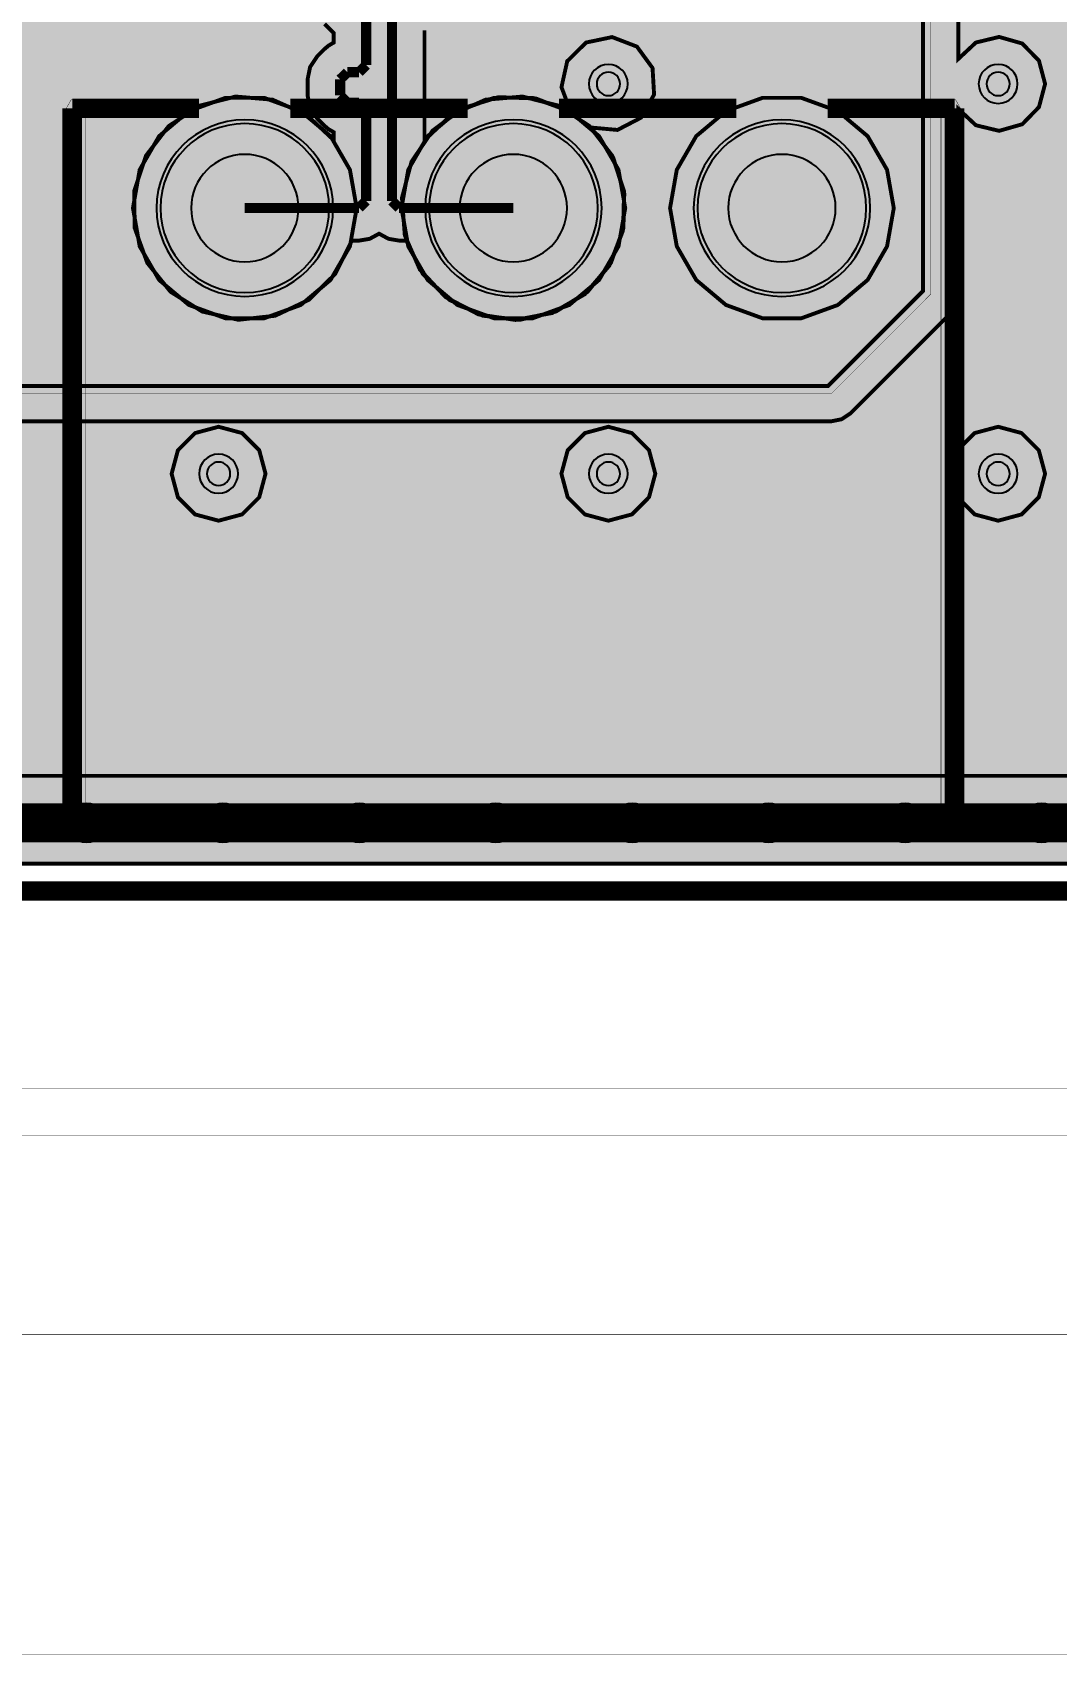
# Model space of a CAD drawing. Header units: millimetres. Extents: x -61 to 56, y -72 to 70.
# Drawn here: x -1.27 to 12.08, y -72.45 to -51.31 of the extents above; entities that cross this region are included whole.
import ezdxf

# ---------------------------------------------------------------- set-up
doc = ezdxf.new("R2010")
doc.units = ezdxf.units.MM
doc.header["$MEASUREMENT"] = 0
for name, color, linetype, true_color in [('02GND', 7, 'Continuous', 0x999966), ('03POWER', 7, 'Continuous', 0x008000), ('Board-Outline-Layer', 7, 'Continuous', 0xff00ff), ('Bottom-Layer', 7, 'Continuous', 0x0000ff), ('Bottom-Paste-Mask-Layer', 7, 'Continuous', 0x800000), ('Bottom-Solder-Mask-Layer', 7, 'Continuous', 0xaa00ff), ('Document-Layer', 7, 'Continuous', 0xffffff), ('Hole-Layer', 7, 'Continuous', 0x222222), ('Multi-Layer', 7, 'Continuous', 0xc0c0c0), ('Top-Layer', 7, 'Continuous', 0xff0000), ('Top-Paste-Mask-Layer', 7, 'Continuous', 0x808080), ('Top-Silkscreen-Layer', 7, 'Continuous', 0xffcc00), ('Top-Solder-Mask-Layer', 7, 'Continuous', 0x800080)]:
    doc.layers.add(name, color=color, linetype=linetype, true_color=true_color)

msp = doc.modelspace()

# ---------------------------------------------------------------- hatches: boundary and pattern name
at = {"layer": '02GND'}
for points in [[(-49.642, 52.153), (49.642, 52.153), (49.642, -62.142), (-49.642, -62.142)], [(0.042, -53.6), (0.13, -54.099), (0.383, -54.537), (0.771, -54.863), (1.247, -55.036), (1.753, -55.036), (2.229, -54.863), (2.617, -54.537), (2.87, -54.099), (2.958, -53.6), (2.87, -53.101), (2.617, -52.663), (2.229, -52.337), (1.753, -52.164), (1.247, -52.164), (0.771, -52.337), (0.383, -52.663), (0.13, -53.101)], [(3.542, -53.6), (3.63, -54.099), (3.883, -54.537), (4.271, -54.863), (4.747, -55.036), (5.253, -55.036), (5.729, -54.863), (6.117, -54.537), (6.37, -54.099), (6.458, -53.6), (6.37, -53.101), (6.117, -52.663), (5.729, -52.337), (5.253, -52.164), (4.747, -52.164), (4.271, -52.337), (3.883, -52.663), (3.63, -53.101)]]:
    msp.add_hatch(color=256, dxfattribs=at).paths.add_polyline_path(points)
at = {"layer": '03POWER'}
for points in [[(48.499, -56.042), (48.581, -56.348), (48.806, -56.572), (49.112, -56.654), (49.418, -56.571), (49.642, -56.346), (49.642, -62.142), (44.192, -62.142), (44.393, -61.957), (44.493, -61.703), (44.472, -61.43), (45.189, -61.704), (45.95, -61.804), (46.713, -61.727), (47.438, -61.475), (48.085, -61.064), (48.62, -60.514), (49.014, -59.855), (49.245, -59.123), (49.302, -58.358), (49.18, -57.601), (48.887, -56.892), (48.438, -56.269), (47.858, -55.767), (47.177, -55.412), (46.434, -55.224), (45.666, -55.212), (44.917, -55.378), (44.226, -55.712), (43.631, -56.196), (43.164, -56.805), (42.849, -57.504), (42.704, -58.258), (42.737, -59.024), (42.946, -59.763), (43.32, -60.433), (43.838, -60.999), (-43.362, -60.999), (-43.621, -61.056), (-43.831, -61.218), (-43.953, -61.453), (-43.964, -61.718), (-43.863, -61.963), (-43.667, -62.142), (-49.642, -62.142), (-49.642, -56.582), (-49.433, -56.797), (-49.148, -56.888), (-48.853, -56.832), (-49.162, -57.541), (-49.298, -58.303), (-49.253, -59.075), (-49.03, -59.816), (-48.641, -60.484), (-48.107, -61.044), (-47.458, -61.464), (-46.728, -61.722), (-45.959, -61.803), (-45.192, -61.703), (-44.469, -61.428), (-43.83, -60.992), (-43.31, -60.419), (-42.937, -59.741), (-42.732, -58.995), (-42.707, -58.222), (-42.861, -57.464), (-43.188, -56.763), (-43.668, -56.157), (-44.277, -55.679), (-44.979, -55.356), (-45.738, -55.205), (-46.511, -55.234), (-47.256, -55.443), (-47.932, -55.818), (-48.502, -56.341), (-48.5, -56.309), (-48.499, -56.277), (-48.499, 51.315), (-19.403, 51.315), (-19.629, 51.144), (-19.755, 50.889), (-19.751, 50.604), (-19.619, 50.352), (-19.388, 50.187), (-19.658, 49.977), (-19.773, 49.655), (-19.698, 49.322), (-19.455, 49.081), (-19.684, 48.858), (-19.769, 48.551), (-19.689, 48.242), (-19.463, 48.016), (-19.155, 47.934), (-18.847, 48.018), (-18.624, 48.246), (-18.545, 48.556), (-18.633, 48.863), (-18.864, 49.083), (-18.625, 49.324), (-18.551, 49.655), (-18.665, 49.975), (-18.931, 50.185), (-18.698, 50.349), (-18.565, 50.601), (-18.56, 50.887), (-18.685, 51.143), (-18.912, 51.315), (48.426, 51.315), (48.499, 51.242)], [(22.849, 14.008), (22.931, 13.703), (23.153, 13.479), (23.457, 13.396), (23.763, 13.475), (23.763, -5.557), (23.538, -5.683), (23.384, -5.89), (23.33, -6.142), (23.384, -6.394), (23.538, -6.602), (23.763, -6.727), (23.763, -10.399), (23.491, -10.504), (23.299, -10.723), (23.23, -11.006), (23.299, -11.289), (23.491, -11.508), (23.763, -11.613), (23.763, -18.066), (15.932, -25.896), (-24.557, -25.896), (-24.694, -25.924), (-24.811, -26.001), (-28.007, -29.198), (-28.085, -29.314), (-28.112, -29.451), (-28.112, -54.99), (-28.085, -55.127), (-28.007, -55.243), (-26.976, -56.274), (-26.86, -56.352), (-26.723, -56.379), (9.142, -56.379), (9.279, -56.352), (9.395, -56.274), (10.695, -54.974), (10.772, -54.858), (10.799, -54.721), (10.799, -52.307), (11.028, -52.521), (11.331, -52.594), (11.632, -52.508), (11.85, -52.284), (11.93, -51.982), (11.85, -51.68), (11.632, -51.456), (11.331, -51.37), (11.028, -51.443), (10.799, -51.657), (10.799, -47.227), (10.995, -47.422), (11.255, -47.511), (11.529, -47.477), (11.76, -47.326), (11.901, -47.089), (11.924, -46.815), (12.235, -46.82), (12.508, -46.673), (12.674, -46.41), (12.689, -46.1), (12.55, -45.822), (12.293, -45.648), (11.983, -45.623), (11.701, -45.753), (11.519, -46.004), (11.484, -46.313), (11.224, -46.297), (10.981, -46.391), (10.799, -46.577), (10.799, -42.147), (11.028, -42.361), (11.331, -42.434), (11.632, -42.348), (11.85, -42.124), (11.93, -41.822), (11.85, -41.52), (11.632, -41.296), (11.331, -41.21), (11.028, -41.283), (10.799, -41.497), (10.799, -38.045), (11.003, -37.842), (11.303, -37.861), (11.576, -37.736), (11.756, -37.495), (11.8, -37.198), (21.07, -37.198), (21.334, -37.337), (21.633, -37.334), (21.895, -37.19), (21.992, -37.155), (22.076, -37.093), (32.363, -26.806), (32.441, -26.689), (32.468, -26.552), (32.468, -1.1), (32.789, -1.031), (33.029, -0.805), (33.117, -0.489), (33.029, -0.172), (32.789, 0.054), (32.468, 0.122), (32.468, 3.331), (32.469, 3.354), (32.47, 3.377), (32.469, 3.4), (32.468, 3.422), (32.468, 16.054), (32.441, 16.191), (32.363, 16.308), (30.904, 17.766), (31.094, 18.043), (31.109, 18.378), (30.946, 18.671), (30.652, 18.834), (30.317, 18.817), (30.041, 18.627), (29.934, 18.688), (29.813, 18.709), (26.824, 18.709), (27.107, 18.822), (27.3, 19.057), (27.357, 19.356), (27.262, 19.645), (27.04, 19.853), (26.746, 19.928), (26.451, 19.853), (26.229, 19.645), (26.135, 19.356), (26.191, 19.057), (26.385, 18.822), (26.667, 18.709), (26.105, 18.709), (25.968, 18.682), (25.852, 18.604), (23.868, 16.62), (23.79, 16.504), (23.763, 16.367), (23.763, 14.541), (23.457, 14.62), (23.153, 14.537), (22.931, 14.313)], [(-27.652, -29.493), (-24.845, -26.686), (-24.698, -26.99), (-24.413, -27.17), (-24.076, -27.171), (-23.789, -26.994), (-23.64, -26.692), (-23.673, -26.356), (-14.651, -26.356), (-14.69, -26.649), (-14.588, -26.926), (-14.368, -27.123), (-14.082, -27.194), (-13.795, -27.123), (-13.575, -26.926), (-13.473, -26.649), (-13.513, -26.356), (-4.491, -26.356), (-4.53, -26.649), (-4.428, -26.926), (-4.208, -27.123), (-3.922, -27.194), (-3.635, -27.123), (-3.415, -26.926), (-3.313, -26.649), (-3.353, -26.356), (0.589, -26.356), (0.55, -26.649), (0.652, -26.926), (0.872, -27.123), (1.158, -27.194), (1.445, -27.123), (1.665, -26.926), (1.767, -26.649), (1.727, -26.356), (10.749, -26.356), (10.71, -26.649), (10.812, -26.926), (11.032, -27.123), (11.318, -27.194), (11.605, -27.123), (11.825, -26.926), (11.927, -26.649), (11.887, -26.356), (16.081, -26.356), (16.12, -26.348), (16.153, -26.326), (20.875, -21.604), (21.016, -21.903), (21.292, -22.085), (21.623, -22.097), (21.911, -21.935), (22.073, -21.646), (22.061, -21.316), (21.88, -21.04), (21.581, -20.898), (24.193, -18.286), (24.215, -18.253), (24.223, -18.214), (24.223, -11.485), (24.393, -11.272), (24.454, -11.006), (24.393, -10.74), (24.223, -10.527), (24.223, -6.686), (24.465, -6.461), (24.554, -6.142), (24.465, -5.824), (24.223, -5.598), (24.223, 16.325), (26.147, 18.249), (29.771, 18.249), (29.916, 18.105), (30.08, 17.805), (30.38, 17.64), (32.008, 16.012), (32.008, 14.546), (31.729, 14.664), (31.427, 14.633), (31.177, 14.461), (31.04, 14.19), (30.75, 14.208), (30.484, 14.091), (30.302, 13.864), (30.246, 13.578), (30.327, 13.299), (30.529, 13.089), (30.805, 12.996), (31.092, 13.04), (31.327, 13.213), (31.455, 13.474), (31.743, 13.455), (32.008, 13.571), (32.008, 9.466), (31.696, 9.588), (31.366, 9.526), (31.118, 9.301), (31.026, 8.978), (31.118, 8.656), (31.366, 8.43), (31.696, 8.369), (32.008, 8.49), (32.008, 3.97), (31.732, 3.976), (31.482, 3.86), (31.308, 3.646), (31.245, 3.377), (31.308, 3.108), (31.482, 2.894), (31.732, 2.778), (32.008, 2.783), (32.008, -0.131), (31.922, -0.301), (31.893, -0.489), (31.922, -0.676), (32.008, -0.846), (32.008, -10.854), (31.696, -10.732), (31.366, -10.794), (31.118, -11.019), (31.026, -11.342), (31.118, -11.664), (31.366, -11.89), (31.696, -11.951), (32.008, -11.83), (32.008, -15.934), (31.696, -15.812), (31.366, -15.874), (31.118, -16.099), (31.026, -16.422), (31.118, -16.744), (31.366, -16.97), (31.696, -17.031), (32.008, -16.91), (32.008, -26.094), (31.693, -25.972), (31.361, -26.036), (31.114, -26.267), (31.026, -26.593), (31.125, -26.916), (31.381, -27.137), (22.034, -36.485), (21.822, -36.236), (21.513, -36.131), (21.193, -36.2), (20.955, -36.424), (20.866, -36.738), (11.512, -36.738), (11.263, -36.651), (11, -36.678), (10.773, -36.812), (10.623, -37.03), (10.58, -37.29), (10.649, -37.545), (10.369, -37.825), (10.347, -37.858), (10.34, -37.897), (10.34, -54.679), (9.1, -55.919), (-26.681, -55.919), (-27.652, -54.948)], [(4.114, -54.758), (4.546, -54.986), (5.028, -55.058), (5.508, -54.967), (5.93, -54.723), (6.249, -54.353), (6.427, -53.898), (6.446, -53.411), (6.302, -52.944), (6.013, -52.551), (6.357, -52.582), (6.664, -52.422), (6.834, -52.121), (6.814, -51.775), (6.61, -51.496), (6.287, -51.372), (5.948, -51.443), (5.702, -51.686), (5.627, -52.024), (5.748, -52.348), (5.293, -52.172), (4.805, -52.155), (4.339, -52.3), (3.947, -52.591), (3.673, -52.995), (3.548, -53.467), (3.585, -53.954), (3.781, -54.401)], [(0.042, -53.6), (0.13, -54.099), (0.383, -54.537), (0.771, -54.863), (1.247, -55.036), (1.753, -55.036), (2.229, -54.863), (2.617, -54.537), (2.87, -54.099), (2.958, -53.6), (2.87, -53.101), (2.617, -52.663), (2.229, -52.337), (1.753, -52.164), (1.247, -52.164), (0.771, -52.337), (0.383, -52.663), (0.13, -53.101)], [(7.042, -53.6), (7.13, -54.099), (7.383, -54.537), (7.771, -54.863), (8.247, -55.036), (8.753, -55.036), (9.229, -54.863), (9.617, -54.537), (9.87, -54.099), (9.958, -53.6), (9.87, -53.101), (9.617, -52.663), (9.229, -52.337), (8.753, -52.164), (8.247, -52.164), (7.771, -52.337), (7.383, -52.663), (7.13, -53.101)], [(0.546, -57.062), (0.628, -57.368), (0.852, -57.592), (1.158, -57.674), (1.464, -57.592), (1.688, -57.368), (1.77, -57.062), (1.688, -56.756), (1.464, -56.532), (1.158, -56.45), (0.852, -56.532), (0.628, -56.756)], [(5.626, -57.062), (5.708, -57.368), (5.932, -57.592), (6.238, -57.674), (6.544, -57.592), (6.768, -57.368), (6.85, -57.062), (6.768, -56.756), (6.544, -56.532), (6.238, -56.45), (5.932, -56.532), (5.708, -56.756)], [(10.706, -57.062), (10.788, -57.368), (11.012, -57.592), (11.318, -57.674), (11.624, -57.592), (11.848, -57.368), (11.93, -57.062), (11.848, -56.756), (11.624, -56.532), (11.318, -56.45), (11.012, -56.532), (10.788, -56.756)]]:
    msp.add_hatch(color=256, dxfattribs=at).paths.add_polyline_path(points)
at = {"layer": 'Bottom-Layer'}
for points in [[(-49.642, -62.142), (-49.642, 52.153), (49.642, 52.153), (49.642, -62.142)], [(0.042, -53.6), (0.13, -54.099), (0.383, -54.537), (0.771, -54.863), (1.247, -55.036), (1.753, -55.036), (2.229, -54.863), (2.617, -54.537), (2.87, -54.099), (2.958, -53.6), (2.87, -53.101), (2.617, -52.663), (2.229, -52.337), (1.753, -52.164), (1.247, -52.164), (0.771, -52.337), (0.383, -52.663), (0.13, -53.101)], [(3.542, -53.6), (3.63, -54.099), (3.883, -54.537), (4.271, -54.863), (4.747, -55.036), (5.253, -55.036), (5.729, -54.863), (6.117, -54.537), (6.37, -54.099), (6.458, -53.6), (6.37, -53.101), (6.117, -52.663), (5.729, -52.337), (5.253, -52.164), (4.747, -52.164), (4.271, -52.337), (3.883, -52.663), (3.63, -53.101)], [(0.4, -53.6, 1), (2.6, -53.6, 1)], [(3.9, -53.6, 1), (6.1, -53.6, 1)], [(7.4, -53.6, 1), (9.6, -53.6, 1)]]:
    msp.add_hatch(color=256, dxfattribs=at).paths.add_polyline_path(points)
at = {"layer": 'Bottom-Paste-Mask-Layer'}
for points in [[(0.4, -53.6, 1), (2.6, -53.6, 1)], [(3.9, -53.6, 1), (6.1, -53.6, 1)], [(7.4, -53.6, 1), (9.6, -53.6, 1)]]:
    msp.add_hatch(color=256, dxfattribs=at).paths.add_polyline_path(points)
at = {"layer": 'Bottom-Solder-Mask-Layer'}
for points in [[(0.349, -53.6, 1), (2.651, -53.6, 1)], [(3.849, -53.6, 1), (6.151, -53.6, 1)], [(7.349, -53.6, 1), (9.651, -53.6, 1)]]:
    msp.add_hatch(color=256, dxfattribs=at).paths.add_polyline_path(points)
at = {"layer": 'Document-Layer'}
msp.add_hatch(color=256, dxfattribs=at).paths.add_polyline_path([(-0.573, -52.3), (-0.573, -61.373), (10.573, -61.373), (10.573, -52.3), (10.637, -52.19), (10.764, -52.19), (10.827, -52.3), (10.827, -61.5), (10.79, -61.59), (10.7, -61.627), (-0.7, -61.627), (-0.79, -61.59), (-0.827, -61.5), (-0.827, -52.3), (-0.763, -52.19), (-0.636, -52.19)])
msp.add_hatch(color=256, dxfattribs=at).paths.add_polyline_path([(-0.573, -52.3), (-0.573, -61.373), (10.573, -61.373), (10.573, -52.3), (10.637, -52.19), (10.764, -52.19), (10.827, -52.3), (10.827, -61.5), (10.79, -61.59), (10.7, -61.627), (-0.7, -61.627), (-0.79, -61.59), (-0.827, -61.5), (-0.827, -52.3), (-0.763, -52.19), (-0.636, -52.19)])
at = {"layer": 'Hole-Layer'}
for points in [[(0.8, -53.6, 1), (2.2, -53.6, 1)], [(4.3, -53.6, 1), (5.7, -53.6, 1)], [(7.8, -53.6, 1), (9.2, -53.6, 1)]]:
    msp.add_hatch(color=256, dxfattribs=at).paths.add_polyline_path(points)
at = {"layer": 'Multi-Layer'}
for points in [[(0.4, -53.6, 1), (2.6, -53.6, 1)], [(0.4, -53.6, 1), (2.6, -53.6, 1)], [(0.4, -53.6, 1), (2.6, -53.6, 1)], [(3.9, -53.6, 1), (6.1, -53.6, 1)], [(3.9, -53.6, 1), (6.1, -53.6, 1)], [(3.9, -53.6, 1), (6.1, -53.6, 1)], [(7.4, -53.6, 1), (9.6, -53.6, 1)], [(7.4, -53.6, 1), (9.6, -53.6, 1)], [(7.4, -53.6, 1), (9.6, -53.6, 1)]]:
    msp.add_hatch(color=256, dxfattribs=at).paths.add_polyline_path(points)
at = {"layer": 'Top-Layer'}
for points in [[(-49.642, -62.142), (-49.642, 52.153), (49.642, 52.153), (49.642, -62.142)], [(2.19, -48.634), (2.222, -48.796), (2.314, -48.934), (2.61, -49.229), (2.61, -49.416), (2.54, -49.485), (1.882, -49.485), (1.703, -49.533), (1.572, -49.664), (1.524, -49.843), (1.524, -50.843), (1.572, -51.022), (1.703, -51.153), (1.882, -51.201), (2.54, -51.201), (2.658, -51.319), (2.658, -51.444), (2.593, -51.482), (2.536, -51.53), (2.443, -51.623), (2.351, -51.761), (2.318, -51.923), (2.318, -52.132), (2.351, -52.295), (2.443, -52.432), (2.536, -52.526), (2.593, -52.574), (2.658, -52.611), (2.658, -52.714), (2.304, -52.384), (1.862, -52.188), (1.38, -52.147), (0.911, -52.266), (0.507, -52.533), (0.212, -52.917), (0.059, -53.376), (0.065, -53.86), (0.229, -54.315), (0.533, -54.692), (0.944, -54.948), (1.415, -55.056), (1.896, -55.003), (2.334, -54.796), (2.679, -54.458), (2.895, -54.024), (2.989, -54.024), (3.127, -54.001), (3.25, -53.934), (3.373, -54.001), (3.511, -54.024), (3.605, -54.024), (3.82, -54.458), (4.166, -54.796), (4.603, -55.003), (5.085, -55.056), (5.556, -54.948), (5.967, -54.692), (6.271, -54.315), (6.435, -53.86), (6.441, -53.376), (6.288, -52.917), (5.993, -52.533), (5.589, -52.266), (5.12, -52.147), (4.638, -52.188), (4.196, -52.384), (3.842, -52.714), (3.842, -51.283), (3.924, -51.201), (4.582, -51.201), (4.761, -51.153), (4.892, -51.022), (4.94, -50.843), (4.94, -49.843), (4.892, -49.664), (4.761, -49.533), (4.582, -49.485), (3.924, -49.485), (3.854, -49.416), (3.854, -49.229), (4.15, -48.934), (4.242, -48.796), (4.274, -48.634), (4.274, -47.272), (4.647, -47.272), (4.826, -47.224), (4.957, -47.093), (5.005, -46.914), (5.005, -45.537), (4.957, -45.358), (4.826, -45.227), (4.647, -45.179), (3.785, -45.179), (3.785, -44.68), (4.195, -44.896), (4.653, -44.962), (5.106, -44.871), (5.503, -44.632), (5.796, -44.274), (5.796, -44.605), (5.844, -44.784), (5.975, -44.915), (6.155, -44.963), (8.155, -44.963), (8.334, -44.915), (8.465, -44.784), (8.513, -44.605), (8.513, -42.605), (8.465, -42.426), (8.334, -42.295), (8.155, -42.247), (6.155, -42.247), (5.975, -42.295), (5.844, -42.426), (5.796, -42.605), (5.796, -42.936), (5.51, -42.584), (5.124, -42.346), (4.681, -42.248), (4.231, -42.302), (3.824, -42.501), (3.824, -42.114), (4.123, -42.064), (4.366, -41.883), (4.502, -41.612), (4.644, -41.891), (4.901, -42.072), (5.212, -42.112), (5.505, -42.002), (5.714, -41.768), (5.789, -41.464), (5.789, -41.419), (5.802, -41.407), (5.816, -41.394), (6.887, -40.322), (7.553, -40.322), (7.787, -40.236), (7.907, -40.017), (7.945, -40.017), (8.274, -39.942), (8.538, -39.732), (8.685, -39.428), (8.685, -39.091), (8.538, -38.787), (8.274, -38.576), (7.945, -38.501), (7.907, -38.501), (7.787, -38.283), (7.553, -38.196), (6.203, -38.196), (6.024, -38.244), (5.893, -38.375), (5.845, -38.554), (5.845, -39.22), (5.407, -39.658), (5.127, -39.6), (4.849, -39.667), (4.626, -39.846), (4.502, -40.103), (4.337, -39.8), (4.04, -39.623), (3.694, -39.623), (3.397, -39.8), (3.232, -40.103), (3.089, -39.824), (2.833, -39.644), (2.522, -39.604), (2.229, -39.714), (2.02, -39.948), (1.945, -40.252), (1.945, -41.464), (2.039, -41.802), (2.296, -42.042), (2.64, -42.114), (2.64, -42.558), (1.74, -42.558), (1.561, -42.606), (1.43, -42.737), (1.382, -42.916), (1.382, -44.293), (1.43, -44.472), (1.561, -44.603), (1.74, -44.651), (2.602, -44.651), (2.602, -45.179), (1.74, -45.179), (1.561, -45.227), (1.43, -45.358), (1.382, -45.537), (1.382, -46.914), (1.43, -47.093), (1.561, -47.224), (1.74, -47.272), (2.19, -47.272)], [(0.4, -53.6, 1), (2.6, -53.6, 1)], [(3.9, -53.6, 1), (6.1, -53.6, 1)], [(7.4, -53.6, 1), (9.6, -53.6, 1)]]:
    msp.add_hatch(color=256, dxfattribs=at).paths.add_polyline_path(points)
at = {"layer": 'Top-Paste-Mask-Layer'}
for points in [[(0.4, -53.6, 1), (2.6, -53.6, 1)], [(3.9, -53.6, 1), (6.1, -53.6, 1)], [(7.4, -53.6, 1), (9.6, -53.6, 1)]]:
    msp.add_hatch(color=256, dxfattribs=at).paths.add_polyline_path(points)
at = {"layer": 'Top-Solder-Mask-Layer'}
for points in [[(0.349, -53.6, 1), (2.651, -53.6, 1)], [(3.849, -53.6, 1), (6.151, -53.6, 1)], [(7.349, -53.6, 1), (9.651, -53.6, 1)]]:
    msp.add_hatch(color=256, dxfattribs=at).paths.add_polyline_path(points)

# ---------------------------------------------------------------- linework, layer by layer
at = {"layer": '02GND'}
for points, const_width in [([(-55.987, -65.689), (-55.987, 65.092), (56.11, 65.092), (56.11, -65.689)], 0.00508), ([(-49.642, 52.153), (49.642, 52.153), (49.642, -62.142), (-49.642, -62.142)], 0.0508), ([(0.042, -53.6), (0.13, -54.099), (0.383, -54.537), (0.771, -54.863), (1.247, -55.036), (1.753, -55.036), (2.229, -54.863), (2.617, -54.537), (2.87, -54.099), (2.958, -53.6), (2.87, -53.101), (2.617, -52.663), (2.229, -52.337), (1.753, -52.164), (1.247, -52.164), (0.771, -52.337), (0.383, -52.663), (0.13, -53.101)], 0.0508), ([(3.542, -53.6), (3.63, -54.099), (3.883, -54.537), (4.271, -54.863), (4.747, -55.036), (5.253, -55.036), (5.729, -54.863), (6.117, -54.537), (6.37, -54.099), (6.458, -53.6), (6.37, -53.101), (6.117, -52.663), (5.729, -52.337), (5.253, -52.164), (4.747, -52.164), (4.271, -52.337), (3.883, -52.663), (3.63, -53.101)], 0.0508)]:
    msp.add_lwpolyline(points, close=True, dxfattribs=dict(at, const_width=const_width))
at = {"layer": '03POWER'}
for points, const_width in [([(-61.075, -68.281), (-61.075, 70.393), (53.654, 70.393), (53.654, -68.281)], 0.00508), ([(-27.754, -29.451), (-24.557, -26.255), (16.081, -26.255), (24.121, -18.214), (24.121, 16.367), (26.105, 18.351), (29.813, 18.351), (32.11, 16.054), (32.11, -26.552), (21.822, -36.84), (11.498, -36.84), (10.441, -37.897), (10.441, -54.721), (9.142, -56.021), (-26.723, -56.021), (-27.754, -54.99)], 0.00508), ([(4.114, -54.758), (4.546, -54.986), (5.028, -55.058), (5.508, -54.967), (5.93, -54.723), (6.249, -54.353), (6.427, -53.898), (6.446, -53.411), (6.302, -52.944), (6.013, -52.551), (6.357, -52.582), (6.664, -52.422), (6.834, -52.121), (6.814, -51.775), (6.61, -51.496), (6.287, -51.372), (5.948, -51.443), (5.702, -51.686), (5.627, -52.024), (5.748, -52.348), (5.293, -52.172), (4.805, -52.155), (4.339, -52.3), (3.947, -52.591), (3.673, -52.995), (3.548, -53.467), (3.585, -53.954), (3.781, -54.401)], 0.0508), ([(0.042, -53.6), (0.13, -54.099), (0.383, -54.537), (0.771, -54.863), (1.247, -55.036), (1.753, -55.036), (2.229, -54.863), (2.617, -54.537), (2.87, -54.099), (2.958, -53.6), (2.87, -53.101), (2.617, -52.663), (2.229, -52.337), (1.753, -52.164), (1.247, -52.164), (0.771, -52.337), (0.383, -52.663), (0.13, -53.101)], 0.0508), ([(7.042, -53.6), (7.13, -54.099), (7.383, -54.537), (7.771, -54.863), (8.247, -55.036), (8.753, -55.036), (9.229, -54.863), (9.617, -54.537), (9.87, -54.099), (9.958, -53.6), (9.87, -53.101), (9.617, -52.663), (9.229, -52.337), (8.753, -52.164), (8.247, -52.164), (7.771, -52.337), (7.383, -52.663), (7.13, -53.101)], 0.0508), ([(0.546, -57.062), (0.628, -57.368), (0.852, -57.592), (1.158, -57.674), (1.464, -57.592), (1.688, -57.368), (1.77, -57.062), (1.688, -56.756), (1.464, -56.532), (1.158, -56.45), (0.852, -56.532), (0.628, -56.756)], 0.0508), ([(5.626, -57.062), (5.708, -57.368), (5.932, -57.592), (6.238, -57.674), (6.544, -57.592), (6.768, -57.368), (6.85, -57.062), (6.768, -56.756), (6.544, -56.532), (6.238, -56.45), (5.932, -56.532), (5.708, -56.756)], 0.0508), ([(10.706, -57.062), (10.788, -57.368), (11.012, -57.592), (11.318, -57.674), (11.624, -57.592), (11.848, -57.368), (11.93, -57.062), (11.848, -56.756), (11.624, -56.532), (11.318, -56.45), (11.012, -56.532), (10.788, -56.756)], 0.0508)]:
    msp.add_lwpolyline(points, close=True, dxfattribs=dict(at, const_width=const_width))
for points, const_width in [([(31.381, -27.137), (22.034, -36.485), (21.822, -36.236), (21.513, -36.131), (21.193, -36.2), (20.955, -36.424), (20.866, -36.738), (11.512, -36.738), (11.263, -36.651), (11, -36.678), (10.773, -36.812), (10.623, -37.03), (10.58, -37.29), (10.649, -37.545), (10.369, -37.825), (10.347, -37.858), (10.34, -37.897), (10.34, -54.679), (9.1, -55.919), (-26.681, -55.919)], 0.0508), ([(-26.723, -56.379), (9.142, -56.379), (9.279, -56.352), (9.395, -56.274), (10.695, -54.974), (10.772, -54.858), (10.799, -54.721), (10.799, -52.307), (11.028, -52.521), (11.331, -52.594), (11.632, -52.508), (11.85, -52.284), (11.93, -51.982), (11.85, -51.68), (11.632, -51.456), (11.331, -51.37), (11.028, -51.443), (10.799, -51.657), (10.799, -47.227)], 0.0508), ([(43.838, -60.999), (-43.362, -60.999)], 0.0508), ([(-2.341, -61.611), (-0.563, -61.611)], 0.508), ([(-0.563, -61.611), (1.215, -61.611)], 0.508), ([(1.215, -61.611), (2.993, -61.611)], 0.508), ([(2.993, -61.611), (4.771, -61.611)], 0.508), ([(4.771, -61.611), (6.549, -61.611)], 0.508), ([(6.549, -61.611), (8.327, -61.611)], 0.508), ([(8.327, -61.611), (10.105, -61.611)], 0.508), ([(10.105, -61.611), (11.883, -61.611)], 0.508), ([(11.883, -61.611), (13.661, -61.611)], 0.508)]:
    msp.add_lwpolyline(points, dxfattribs=dict(at, const_width=const_width))
at = {"layer": 'Board-Outline-Layer', "const_width": 0.254}
msp.add_lwpolyline([(-50, -62.5), (-50, 62.5), (50, 62.5), (50, -62.5)], close=True, dxfattribs=at)
at = {"layer": 'Bottom-Layer'}
for points, const_width in [([(-54.628, -65.079), (-54.628, 58.07), (53.522, 58.07), (53.522, -65.079)], 0.00508), ([(-49.642, -62.142), (-49.642, 52.153), (49.642, 52.153), (49.642, -62.142)], 0.0508), ([(0.042, -53.6), (0.13, -54.099), (0.383, -54.537), (0.771, -54.863), (1.247, -55.036), (1.753, -55.036), (2.229, -54.863), (2.617, -54.537), (2.87, -54.099), (2.958, -53.6), (2.87, -53.101), (2.617, -52.663), (2.229, -52.337), (1.753, -52.164), (1.247, -52.164), (0.771, -52.337), (0.383, -52.663), (0.13, -53.101)], 0.0508), ([(3.542, -53.6), (3.63, -54.099), (3.883, -54.537), (4.271, -54.863), (4.747, -55.036), (5.253, -55.036), (5.729, -54.863), (6.117, -54.537), (6.37, -54.099), (6.458, -53.6), (6.37, -53.101), (6.117, -52.663), (5.729, -52.337), (5.253, -52.164), (4.747, -52.164), (4.271, -52.337), (3.883, -52.663), (3.63, -53.101)], 0.0508)]:
    msp.add_lwpolyline(points, close=True, dxfattribs=dict(at, const_width=const_width))
for points in [[(0.4, -53.6, 1), (2.6, -53.6, 1)], [(3.9, -53.6, 1), (6.1, -53.6, 1)], [(7.4, -53.6, 1), (9.6, -53.6, 1)]]:
    msp.add_lwpolyline(points, format="xyb", close=True, dxfattribs=at)
at = {"layer": 'Bottom-Paste-Mask-Layer'}
for points in [[(0.4, -53.6, 1), (2.6, -53.6, 1)], [(3.9, -53.6, 1), (6.1, -53.6, 1)], [(7.4, -53.6, 1), (9.6, -53.6, 1)]]:
    msp.add_lwpolyline(points, format="xyb", close=True, dxfattribs=at)
at = {"layer": 'Bottom-Solder-Mask-Layer'}
for points in [[(0.349, -53.6, 1), (2.651, -53.6), (2.651, -53.6, 1), (0.349, -53.6)], [(3.849, -53.6, 1), (6.151, -53.6), (6.151, -53.6, 1), (3.849, -53.6)]]:
    msp.add_lwpolyline(points, format="xyb", dxfattribs=at)
msp.add_lwpolyline([(7.349, -53.6, 1), (9.651, -53.6, 1)], format="xyb", close=True, dxfattribs=at)
at = {"layer": 'Document-Layer', "const_width": 0.00508}
msp.add_lwpolyline([(-0.573, -52.3), (-0.573, -61.373), (10.573, -61.373), (10.573, -52.3), (10.637, -52.19), (10.764, -52.19), (10.827, -52.3), (10.827, -61.5), (10.79, -61.59), (10.7, -61.627), (-0.7, -61.627), (-0.79, -61.59), (-0.827, -61.5), (-0.827, -52.3), (-0.763, -52.19), (-0.636, -52.19)], close=True, dxfattribs=at)
msp.add_lwpolyline([(-0.573, -52.3), (-0.573, -61.373), (10.573, -61.373), (10.573, -52.3), (10.637, -52.19), (10.764, -52.19), (10.827, -52.3), (10.827, -61.5), (10.79, -61.59), (10.7, -61.627), (-0.7, -61.627), (-0.79, -61.59), (-0.827, -61.5), (-0.827, -52.3), (-0.763, -52.19), (-0.636, -52.19)], close=True, dxfattribs=at)
at = {"layer": 'Hole-Layer'}
for points in [[(6.086, -51.982, 1), (6.391, -51.982, 1)], [(4.3, -53.6, 1), (5.7, -53.6, 1)], [(1.006, -57.062, 1), (1.311, -57.062, 1)], [(6.086, -57.062, 1), (6.391, -57.062, 1)], [(-0.715, -61.611, 1), (-0.41, -61.611, 1)], [(1.063, -61.611, 1), (1.368, -61.611, 1)], [(4.619, -61.611, 1), (4.924, -61.611, 1)], [(6.397, -61.611, 1), (6.702, -61.611, 1)]]:
    msp.add_lwpolyline(points, format="xyb", close=True, dxfattribs=at)
for points in [[(11.166, -51.982, 1), (11.471, -51.982), (11.471, -51.982, 1), (11.166, -51.982)], [(0.8, -53.6, 1), (2.2, -53.6), (2.2, -53.6, 1), (0.8, -53.6)], [(7.8, -53.6, 1), (9.2, -53.6), (9.2, -53.6, 1), (7.8, -53.6)], [(11.166, -57.062, 1), (11.471, -57.062), (11.471, -57.062, 1), (11.166, -57.062)], [(2.841, -61.611, 1), (3.146, -61.611), (3.146, -61.611, 1), (2.841, -61.611)], [(8.175, -61.611, 1), (8.48, -61.611), (8.48, -61.611, 1), (8.175, -61.611)], [(9.953, -61.611, 1), (10.258, -61.611), (10.258, -61.611, 1), (9.953, -61.611)], [(11.731, -61.611, 1), (12.036, -61.611), (12.036, -61.611, 1), (11.731, -61.611)]]:
    msp.add_lwpolyline(points, format="xyb", dxfattribs=at)
at = {"layer": 'Multi-Layer'}
for points in [[(5.984, -51.982, 1), (6.492, -51.982, 1)], [(11.064, -51.982, 1), (11.572, -51.982, 1)], [(0.4, -53.6, 1), (2.6, -53.6, 1)], [(0.4, -53.6, 1), (2.6, -53.6, 1)], [(0.4, -53.6, 1), (2.6, -53.6, 1)], [(3.9, -53.6, 1), (6.1, -53.6, 1)], [(3.9, -53.6, 1), (6.1, -53.6, 1)], [(3.9, -53.6, 1), (6.1, -53.6, 1)], [(7.4, -53.6, 1), (9.6, -53.6, 1)], [(7.4, -53.6, 1), (9.6, -53.6, 1)], [(7.4, -53.6, 1), (9.6, -53.6, 1)], [(0.904, -57.062, 1), (1.412, -57.062, 1)], [(5.984, -57.062, 1), (6.492, -57.062, 1)], [(11.064, -57.062, 1), (11.572, -57.062, 1)], [(-0.817, -61.611, 1), (-0.309, -61.611, 1)], [(0.961, -61.611, 1), (1.469, -61.611, 1)], [(2.739, -61.611, 1), (3.247, -61.611, 1)], [(4.517, -61.611, 1), (5.025, -61.611, 1)], [(6.295, -61.611, 1), (6.803, -61.611, 1)], [(8.073, -61.611, 1), (8.581, -61.611, 1)], [(9.851, -61.611, 1), (10.359, -61.611, 1)], [(11.629, -61.611, 1), (12.137, -61.611, 1)]]:
    msp.add_lwpolyline(points, format="xyb", close=True, dxfattribs=at)
at = {"layer": 'Top-Layer'}
for points, const_width in [([(-56.996, -72.447), (-56.996, 55.439), (53.522, 55.439), (53.522, -72.447)], 0.00508), ([(-49.642, -62.142), (-49.642, 52.153), (49.642, 52.153), (49.642, -62.142)], 0.0508)]:
    msp.add_lwpolyline(points, close=True, dxfattribs=dict(at, const_width=const_width))
for points, const_width in [([(3.082, -51.736), (3.082, -51.144)], 0.132), ([(3.418, -51.108), (3.418, -53.507)], 0.132), ([(2.54, -51.201), (2.658, -51.319), (2.658, -51.444), (2.593, -51.482), (2.536, -51.53), (2.443, -51.623), (2.351, -51.761), (2.318, -51.923), (2.318, -52.132), (2.351, -52.295), (2.443, -52.432), (2.536, -52.526), (2.593, -52.574), (2.658, -52.611), (2.658, -52.714), (2.304, -52.384), (1.862, -52.188), (1.38, -52.147), (0.911, -52.266), (0.507, -52.533), (0.212, -52.917), (0.059, -53.376), (0.065, -53.86), (0.229, -54.315), (0.533, -54.692), (0.944, -54.948), (1.415, -55.056), (1.896, -55.003), (2.334, -54.796), (2.679, -54.458), (2.895, -54.024), (2.989, -54.024), (3.127, -54.001), (3.25, -53.934), (3.373, -54.001), (3.511, -54.024), (3.605, -54.024), (3.82, -54.458), (4.166, -54.796), (4.603, -55.003), (5.085, -55.056), (5.556, -54.948), (5.967, -54.692), (6.271, -54.315), (6.435, -53.86), (6.441, -53.376), (6.288, -52.917), (5.993, -52.533), (5.589, -52.266), (5.12, -52.147), (4.638, -52.188), (4.196, -52.384), (3.842, -52.714), (3.842, -51.283)], 0.0508), ([(2.742, -51.923), (2.836, -51.83)], 0.132), ([(2.836, -51.83), (2.989, -51.83)], 0.132), ([(2.989, -51.83), (3.082, -51.736)], 0.132), ([(2.742, -52.132), (2.742, -51.923)], 0.132), ([(2.836, -52.226), (2.742, -52.132)], 0.132), ([(2.989, -52.226), (2.836, -52.226)], 0.132), ([(3.082, -52.319), (2.989, -52.226)], 0.132), ([(3.082, -53.507), (3.082, -52.319)], 0.132), ([(2.989, -53.6), (3.082, -53.507)], 0.132), ([(3.511, -53.6), (3.418, -53.507)], 0.132), ([(1.5, -53.6), (2.989, -53.6)], 0.132), ([(5, -53.6), (3.511, -53.6)], 0.132)]:
    msp.add_lwpolyline(points, dxfattribs=dict(at, const_width=const_width))
for points in [[(0.4, -53.6, 1), (2.6, -53.6, 1)], [(3.9, -53.6, 1), (6.1, -53.6, 1)], [(7.4, -53.6, 1), (9.6, -53.6, 1)]]:
    msp.add_lwpolyline(points, format="xyb", close=True, dxfattribs=at)
at = {"layer": 'Top-Paste-Mask-Layer'}
for points in [[(0.4, -53.6, 1), (2.6, -53.6, 1)], [(3.9, -53.6, 1), (6.1, -53.6, 1)], [(7.4, -53.6, 1), (9.6, -53.6, 1)]]:
    msp.add_lwpolyline(points, format="xyb", close=True, dxfattribs=at)
at = {"layer": 'Top-Silkscreen-Layer', "const_width": 0.254}
for points in [[(-0.75, -52.3), (-0.75, -61.5)], [(-0.75, -52.3), (0.905, -52.3)], [(-0.75, -52.3), (-0.75, -61.5)], [(-0.75, -52.3), (0.905, -52.3)], [(2.095, -52.3), (4.405, -52.3)], [(2.095, -52.3), (4.405, -52.3)], [(5.595, -52.3), (7.905, -52.3)], [(5.595, -52.3), (7.905, -52.3)], [(10.75, -52.3), (9.095, -52.3)], [(10.75, -52.3), (9.095, -52.3)], [(10.75, -52.3), (10.75, -61.5)], [(10.75, -52.3), (10.75, -61.5)], [(-0.75, -61.5), (10.75, -61.5)], [(-0.75, -61.5), (10.75, -61.5)]]:
    msp.add_lwpolyline(points, dxfattribs=at)
at = {"layer": 'Top-Solder-Mask-Layer'}
for points in [[(0.349, -53.6, 1), (2.651, -53.6), (2.651, -53.6, 1), (0.349, -53.6)], [(3.849, -53.6, 1), (6.151, -53.6), (6.151, -53.6, 1), (3.849, -53.6)]]:
    msp.add_lwpolyline(points, format="xyb", dxfattribs=at)
msp.add_lwpolyline([(7.349, -53.6, 1), (9.651, -53.6, 1)], format="xyb", close=True, dxfattribs=at)

doc.saveas('drawing.dxf')
